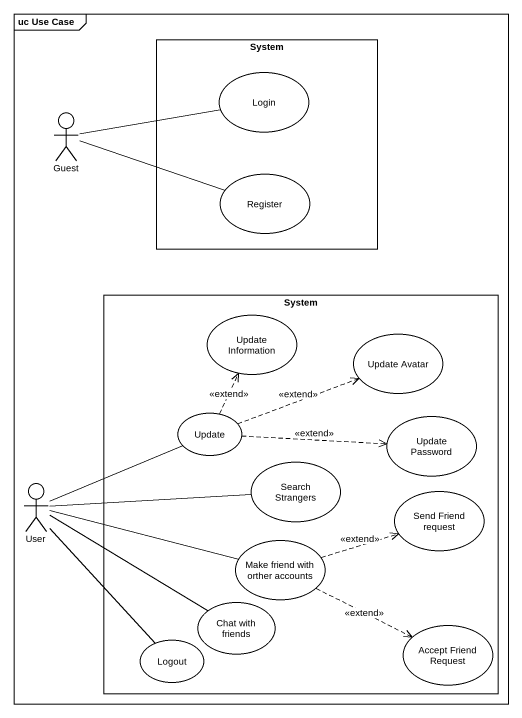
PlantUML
@startuml
mainframe uc Use Case
rectangle System {
  usecase Login
  usecase Register
}
actor Guest
rectangle "System" as System_2 {
  usecase "Update Information" as Update_Information
  usecase "Update Avatar" as Update_Avatar
  usecase Update
  usecase "Update Password" as Update_Password
  usecase "Search Strangers" as Search_Strangers
  usecase "Send Friend request" as Send_Friend_request
  usecase "Make friend with orther accounts" as Make_friend_with_orther
  usecase "Chat with friends" as Chat_with_friends
  usecase Logout
  usecase "Accept Friend Request" as Accept_Friend_Request
}
actor User
Guest -right- Login
Guest -right- Register
Update .up.> Update_Information : <<extend>>
Update .right.> Update_Avatar : <<extend>>
Update .right.> Update_Password : <<extend>>
User -right- Update
User -right- Search_Strangers
User -right- Make_friend_with_orther
User -right- Chat_with_friends
User -- Logout
Make_friend_with_orther .right.> Send_Friend_request : <<extend>>
Make_friend_with_orther .right.> Accept_Friend_Request : <<extend>>
@enduml
